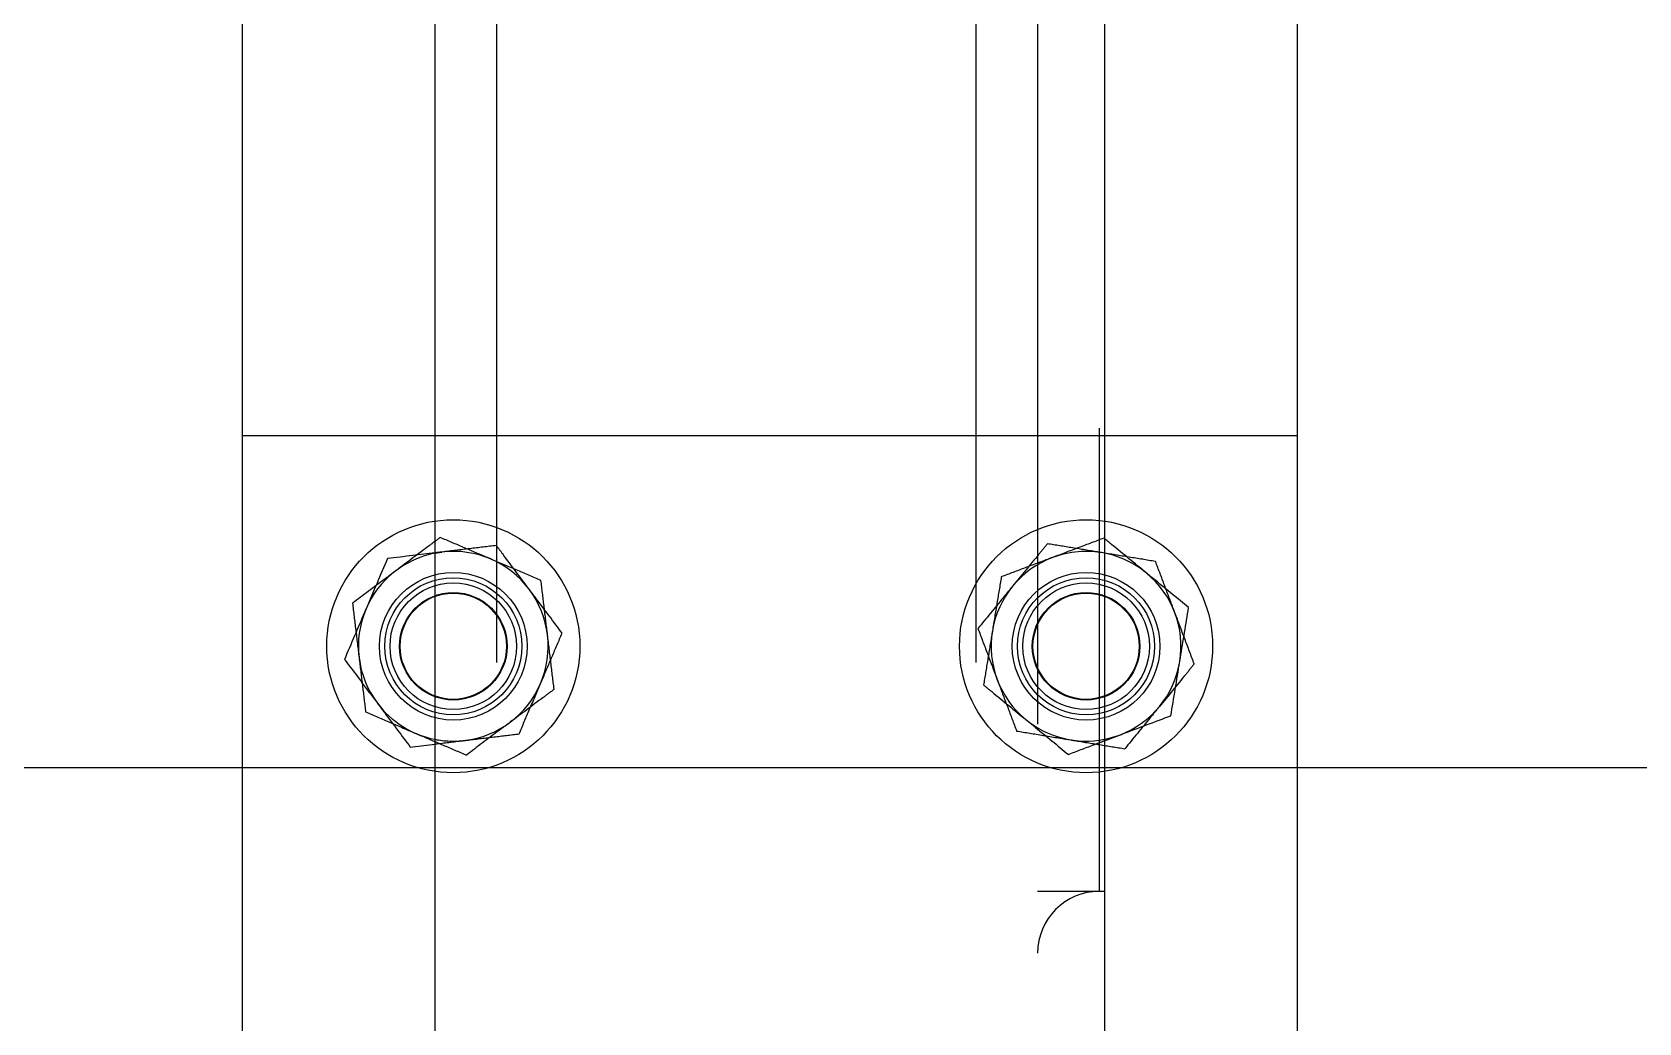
# Model space of a CAD drawing. Header units: metres. Extents: x 0 to 21025, y 0 to 14850.
# Drawn here: x 4561.6 to 4713.9, y 9097.4 to 9191.4 of the extents above; entities that cross this region are included whole.
import ezdxf

# ---------------------------------------------------------------- set-up
doc = ezdxf.new("R2010")
doc.units = ezdxf.units.M
doc.header["$LTSCALE"] = 25
doc.linetypes.add('HIDDEN2', pattern=[4.7625, 3.175, -1.5875])
doc.layers.add('SL4', color=4, linetype='Continuous')
doc.layers.add('ST1', color=7, linetype='HIDDEN2')

msp = doc.modelspace()

# ---------------------------------------------------------------- linework, layer by layer
at = {"layer": 'SL4'}
for p, q in [((4599.749, 9261.149), (4599.749, 9121.619)), ((4663.249, 9261.149), (4663.249, 9121.619)), ((4581.499, 9153.134), (4581.499, 9229.634)), ((4681.499, 9229.634), (4681.499, 9153.134)), ((4581.499, 9153.134), (4599.749, 9153.134)), ((4581.499, 9121.619), (4581.499, 9153.134)), ((4663.249, 9153.134), (4681.499, 9153.134)), ((4681.499, 9153.134), (4681.499, 9121.619)), ((4663.249, 9124.174), (4664.678, 9124.714)), ((4597.417, 9123.577), (4599.749, 9123.858)), ((3548.761, 9121.619), (4873.736, 9121.619))]:
    msp.add_line(p, q, dxfattribs=at)
at = {"layer": 'SL4', "flags": 128}
msp.add_lwpolyline([(4663.249, 9124.305), (4663.552, 9124.371), (4664.678, 9124.714)], dxfattribs=at)
at = {"layer": 'SL4'}
for centre, start, end in [((4601.499, 9133.134), 101.21227, 156.8699), ((4661.499, 9133.134), 50.68529, 78.78773), ((4661.499, 9133.134), 350.68529, 50.68529), ((4601.499, 9133.134), 156.8699, 216.8699), ((4661.499, 9133.134), 290.68529, 350.68529), ((4601.499, 9133.134), 216.8699, 258.78773)]:
    msp.add_arc(centre, 9, start, end, dxfattribs=at)
for points, knots in [([(4667.201, 9140.097), (4666.107, 9140.992), (4664.746, 9142.107), (4663.438, 9143.178), (4663.181, 9143.389)], [0, 0, 0, 0, 0.8036473, 1, 1, 1, 1]), ([(4595.263, 9141.447), (4594.932, 9140.671), (4594.263, 9139.105), (4593.571, 9137.486), (4593.222, 9136.669)], [0, 0, 0, 0, 0.495458, 1, 1, 1, 1]), ([(4599.749, 9141.988), (4599.048, 9141.903), (4597.528, 9141.72), (4596.056, 9141.543), (4595.263, 9141.447)], [0, 0, 0, 0, 0.4613216, 1, 1, 1, 1]), ([(4671.221, 9136.804), (4670.187, 9137.651), (4668.861, 9138.737), (4667.501, 9139.851), (4667.201, 9140.097)], [0, 0, 0, 0, 0.7796361, 1, 1, 1, 1]), ([(4593.222, 9136.669), (4593.174, 9136.556), (4592.808, 9135.698), (4592.117, 9134.081), (4591.495, 9132.625), (4591.181, 9131.89)], [0, 0, 0, 0, 0.07009, 0.5307844, 1, 1, 1, 1]), ([(4670.38, 9131.677), (4670.4, 9131.798), (4670.551, 9132.719), (4670.836, 9134.454), (4671.092, 9136.016), (4671.221, 9136.804)], [0, 0, 0, 0, 0.07009, 0.5307844, 1, 1, 1, 1]), ([(4591.181, 9131.89), (4591.38, 9131.625), (4592.395, 9130.272), (4593.451, 9128.865), (4594.299, 9127.734)], [0, 0, 0, 0, 0.1963527, 1, 1, 1, 1]), ([(4669.539, 9126.549), (4669.676, 9127.382), (4669.951, 9129.063), (4670.236, 9130.8), (4670.38, 9131.677)], [0, 0, 0, 0, 0.495458, 1, 1, 1, 1]), ([(4594.299, 9127.734), (4594.531, 9127.424), (4595.586, 9126.017), (4596.615, 9124.646), (4597.417, 9123.577)], [0, 0, 0, 0, 0.2203639, 1, 1, 1, 1]), ([(4664.678, 9124.714), (4664.793, 9124.757), (4665.666, 9125.087), (4667.311, 9125.708), (4668.792, 9126.267), (4669.539, 9126.549)], [0, 0, 0, 0, 0.07009, 0.5307844, 1, 1, 1, 1])]:
    msp.add_open_spline(points, degree=3, knots=knots, dxfattribs=at)
at = {"layer": 'ST1'}
for p, q in [((4605.599, 9330.034), (4605.599, 9052.734)), ((4651.049, 9330.034), (4651.049, 9052.734)), ((4656.899, 9324.184), (4656.899, 9058.584)), ((4662.749, 9272.884), (4662.749, 9109.884)), ((4599.749, 9153.134), (4663.249, 9153.134)), ((4599.749, 9141.962), (4600.422, 9142.069)), ((4581.499, 9046.619), (4581.499, 9121.619)), ((4599.749, 9121.619), (4599.749, 9046.619)), ((4663.249, 9121.619), (4663.249, 9046.619)), ((4681.499, 9121.619), (4681.499, 9046.619)), ((4662.749, 9109.884), (4656.899, 9109.884)), ((4663.249, 9109.884), (4662.749, 9109.884))]:
    msp.add_line(p, q, dxfattribs=at)
for centre, radius in [((4601.499, 9133.134), 12), ((4661.499, 9133.134), 12), ((4601.499, 9133.134), 7), ((4601.499, 9133.134), 6.5), ((4661.499, 9133.134), 7), ((4661.499, 9133.134), 6.5), ((4601.499, 9133.134), 6), ((4601.499, 9133.134), 5.1), ((4601.499, 9133.134), 5.036), ((4661.499, 9133.134), 6), ((4661.499, 9133.134), 5.1), ((4661.499, 9133.134), 5.036)]:
    msp.add_circle(centre, radius, dxfattribs=at)
for centre, radius, start, end in [((4601.499, 9133.134), 9, 36.8699, 96.8699), ((4661.499, 9133.134), 9, 110.68529, 170.68529), ((4661.499, 9133.134), 9, 78.78773, 110.68529), ((4601.499, 9133.134), 9, 336.8699, 36.8699), ((4661.499, 9133.134), 9, 170.68529, 230.68529), ((4601.499, 9133.134), 9, 276.8699, 336.8699), ((4661.499, 9133.134), 9, 230.68529, 281.21227), ((4601.499, 9133.134), 9, 258.78773, 276.8699), ((4662.749, 9104.034), 5.85, 90, 180)]:
    msp.add_arc(centre, radius, start, end, dxfattribs=at)
for points, knots in [([(4600.256, 9143.451), (4599.907, 9143.19), (4598.552, 9142.173), (4597.144, 9141.117), (4596.099, 9140.334)], [0, 0, 0, 0, 0.2575513, 1, 1, 1, 1]), ([(4605.034, 9141.41), (4604.921, 9141.458), (4604.063, 9141.825), (4602.446, 9142.516), (4600.99, 9143.138), (4600.256, 9143.451)], [0, 0, 0, 0, 0.07009, 0.5307844, 1, 1, 1, 1]), ([(4605.581, 9142.69), (4604.743, 9142.59), (4603.052, 9142.386), (4601.304, 9142.175), (4600.422, 9142.069)], [0, 0, 0, 0, 0.495458, 1, 1, 1, 1]), ([(4608.699, 9138.534), (4607.851, 9139.665), (4606.795, 9141.072), (4605.78, 9142.425), (4605.581, 9142.69)], [0, 0, 0, 0, 0.8036473, 1, 1, 1, 1]), ([(4657.828, 9142.856), (4657.552, 9142.518), (4656.478, 9141.208), (4655.364, 9139.847), (4654.536, 9138.836)], [0, 0, 0, 0, 0.2575513, 1, 1, 1, 1]), ([(4662.956, 9142.015), (4662.834, 9142.035), (4661.914, 9142.186), (4660.178, 9142.47), (4658.616, 9142.727), (4657.828, 9142.856)], [0, 0, 0, 0, 0.07009, 0.5307844, 1, 1, 1, 1]), ([(4663.181, 9143.389), (4662.391, 9143.091), (4660.798, 9142.489), (4659.151, 9141.867), (4658.32, 9141.553)], [0, 0, 0, 0, 0.495458, 1, 1, 1, 1]), ([(4600.422, 9142.069), (4600.3, 9142.054), (4600.075, 9142.027), (4599.851, 9142), (4599.749, 9141.988)], [0, 0, 0, 0, 0.543542, 1, 1, 1, 1]), ([(4609.813, 9139.369), (4609.037, 9139.7), (4607.47, 9140.37), (4605.851, 9141.061), (4605.034, 9141.41)], [0, 0, 0, 0, 0.495458, 1, 1, 1, 1]), ([(4658.32, 9141.553), (4658.205, 9141.51), (4657.332, 9141.18), (4655.687, 9140.559), (4654.206, 9140), (4653.459, 9139.718)], [0, 0, 0, 0, 0.07009, 0.5307844, 1, 1, 1, 1]), ([(4668.083, 9141.174), (4667.25, 9141.31), (4665.57, 9141.586), (4663.832, 9141.871), (4662.956, 9142.015)], [0, 0, 0, 0, 0.495458, 1, 1, 1, 1]), ([(4669.919, 9136.313), (4669.875, 9136.428), (4669.546, 9137.301), (4668.924, 9138.946), (4668.365, 9140.427), (4668.083, 9141.174)], [0, 0, 0, 0, 0.07009003, 0.53078443, 1, 1, 1, 1]), ([(4596.099, 9140.334), (4595.721, 9140.05), (4594.314, 9138.995), (4592.944, 9137.967), (4591.942, 9137.216)], [0, 0, 0, 0, 0.2686336, 1, 1, 1, 1]), ([(4653.459, 9139.718), (4653.322, 9138.885), (4653.046, 9137.204), (4652.761, 9135.467), (4652.618, 9134.59)], [0, 0, 0, 0, 0.49545796, 1, 1, 1, 1]), ([(4611.817, 9134.377), (4611.015, 9135.446), (4609.986, 9136.817), (4608.931, 9138.224), (4608.699, 9138.534)], [0, 0, 0, 0, 0.7796361, 1, 1, 1, 1]), ([(4610.434, 9134.21), (4610.419, 9134.332), (4610.308, 9135.258), (4610.098, 9137.004), (4609.908, 9138.576), (4609.813, 9139.369)], [0, 0, 0, 0, 0.07009, 0.5307844, 1, 1, 1, 1]), ([(4654.536, 9138.836), (4654.236, 9138.47), (4653.122, 9137.109), (4652.037, 9135.785), (4651.244, 9134.816)], [0, 0, 0, 0, 0.2686336, 1, 1, 1, 1]), ([(4591.942, 9137.216), (4592.043, 9136.378), (4592.247, 9134.687), (4592.457, 9132.939), (4592.563, 9132.057)], [0, 0, 0, 0, 0.49545796, 1, 1, 1, 1]), ([(4671.754, 9131.452), (4671.456, 9132.241), (4670.854, 9133.834), (4670.232, 9135.482), (4669.919, 9136.313)], [0, 0, 0, 0, 0.495458, 1, 1, 1, 1]), ([(4609.775, 9129.598), (4609.824, 9129.711), (4610.19, 9130.569), (4610.881, 9132.186), (4611.503, 9133.642), (4611.817, 9134.377)], [0, 0, 0, 0, 0.07009003, 0.53078443, 1, 1, 1, 1]), ([(4611.056, 9129.051), (4610.955, 9129.889), (4610.751, 9131.58), (4610.54, 9133.328), (4610.434, 9134.21)], [0, 0, 0, 0, 0.49545796, 1, 1, 1, 1]), ([(4651.244, 9134.816), (4651.542, 9134.026), (4652.143, 9132.433), (4652.765, 9130.786), (4653.079, 9129.954)], [0, 0, 0, 0, 0.495458, 1, 1, 1, 1]), ([(4652.618, 9134.59), (4652.598, 9134.469), (4652.447, 9133.548), (4652.162, 9131.813), (4651.906, 9130.251), (4651.776, 9129.463)], [0, 0, 0, 0, 0.07009, 0.5307844, 1, 1, 1, 1]), ([(4592.563, 9132.057), (4592.578, 9131.935), (4592.69, 9131.009), (4592.9, 9129.263), (4593.089, 9127.691), (4593.185, 9126.898)], [0, 0, 0, 0, 0.07009003, 0.53078443, 1, 1, 1, 1]), ([(4671.754, 9131.452), (4671.478, 9131.114), (4670.405, 9129.804), (4669.29, 9128.442), (4668.462, 9127.431)], [0, 0, 0, 0, 0.25755135, 1, 1, 1, 1]), ([(4611.056, 9129.051), (4610.707, 9128.79), (4609.352, 9127.773), (4607.944, 9126.717), (4606.899, 9125.934)], [0, 0, 0, 0, 0.2575513, 1, 1, 1, 1]), ([(4607.734, 9124.82), (4608.066, 9125.596), (4608.735, 9127.162), (4609.426, 9128.781), (4609.775, 9129.598)], [0, 0, 0, 0, 0.495458, 1, 1, 1, 1]), ([(4651.776, 9129.463), (4652.033, 9129.252), (4653.342, 9128.181), (4654.703, 9127.066), (4655.797, 9126.17)], [0, 0, 0, 0, 0.1963527, 1, 1, 1, 1]), ([(4653.079, 9129.954), (4653.123, 9129.839), (4653.452, 9128.967), (4654.073, 9127.321), (4654.632, 9125.841), (4654.914, 9125.093)], [0, 0, 0, 0, 0.07009, 0.5307844, 1, 1, 1, 1]), ([(4668.462, 9127.431), (4668.163, 9127.066), (4667.048, 9125.705), (4665.963, 9124.38), (4665.17, 9123.411)], [0, 0, 0, 0, 0.2686336, 1, 1, 1, 1]), ([(4593.185, 9126.898), (4593.961, 9126.567), (4595.527, 9125.898), (4597.147, 9125.206), (4597.963, 9124.857)], [0, 0, 0, 0, 0.495458, 1, 1, 1, 1]), ([(4606.899, 9125.934), (4606.521, 9125.65), (4605.114, 9124.595), (4603.744, 9123.567), (4602.742, 9122.816)], [0, 0, 0, 0, 0.2686336, 1, 1, 1, 1]), ([(4655.797, 9126.17), (4656.096, 9125.925), (4657.457, 9124.811), (4658.783, 9123.725), (4659.817, 9122.878)], [0, 0, 0, 0, 0.2203639, 1, 1, 1, 1]), ([(4597.963, 9124.857), (4598.077, 9124.809), (4598.934, 9124.442), (4600.552, 9123.751), (4602.007, 9123.13), (4602.742, 9122.816)], [0, 0, 0, 0, 0.07009, 0.5307844, 1, 1, 1, 1]), ([(4599.749, 9123.858), (4599.814, 9123.865), (4600.736, 9123.977), (4601.689, 9124.091), (4602.575, 9124.198)], [0, 0, 0, 0, 0.0704798, 1, 1, 1, 1]), ([(4602.575, 9124.198), (4602.698, 9124.213), (4603.624, 9124.324), (4605.37, 9124.535), (4606.941, 9124.724), (4607.734, 9124.82)], [0, 0, 0, 0, 0.07009, 0.5307844, 1, 1, 1, 1]), ([(4654.914, 9125.093), (4655.747, 9124.957), (4657.428, 9124.681), (4659.165, 9124.396), (4660.042, 9124.252)], [0, 0, 0, 0, 0.495458, 1, 1, 1, 1]), ([(4659.817, 9122.878), (4660.604, 9123.176), (4661.732, 9123.601), (4662.898, 9124.042), (4663.249, 9124.174)], [0, 0, 0, 0, 0.6986126, 1, 1, 1, 1]), ([(4660.042, 9124.252), (4660.164, 9124.232), (4661.084, 9124.081), (4662.82, 9123.797), (4664.382, 9123.54), (4665.17, 9123.411)], [0, 0, 0, 0, 0.07009, 0.5307844, 1, 1, 1, 1])]:
    msp.add_open_spline(points, degree=3, knots=knots, dxfattribs=at)

doc.saveas('drawing.dxf')
